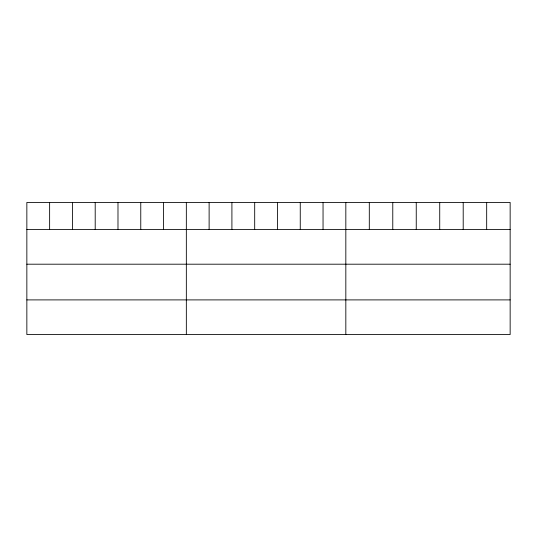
<?xml version="1.0" encoding="UTF-8"?>
<svg xmlns="http://www.w3.org/2000/svg" width="537" height="537" viewBox="0 0 537 537"><rect width="100%" height="100%" fill="white"/><g stroke="black" fill="none" stroke-linecap="round" stroke-linejoin="round"><path stroke-width="0.81" d="M510.15 229.547L510.15 334.551L26.85 334.551L26.85 202.449L510.15 202.449L510.15 229.547L26.85 229.547M26.85 264.197L510.15 264.197M26.85 299.901L510.15 299.901M486.676 202.449L486.676 229.547M463.203 202.449L463.203 229.547M439.729 202.449L439.729 229.547M416.249 202.449L416.249 229.547M392.775 202.449L392.775 229.547M369.302 202.449L369.302 229.547M345.828 202.449L345.828 334.551M323.046 202.449L323.046 229.547M300.257 202.449L300.257 229.547M277.475 202.449L277.475 229.547M254.692 202.449L254.692 229.547M231.91 202.449L231.91 229.547M209.121 202.449L209.121 229.547M186.339 202.449L186.339 334.551M163.557 202.449L163.557 229.547M140.768 202.449L140.768 229.547M117.986 202.449L117.986 229.547M95.203 202.449L95.203 229.547M72.421 202.449L72.421 229.547M49.632 202.449L49.632 229.547"/></g></svg>
